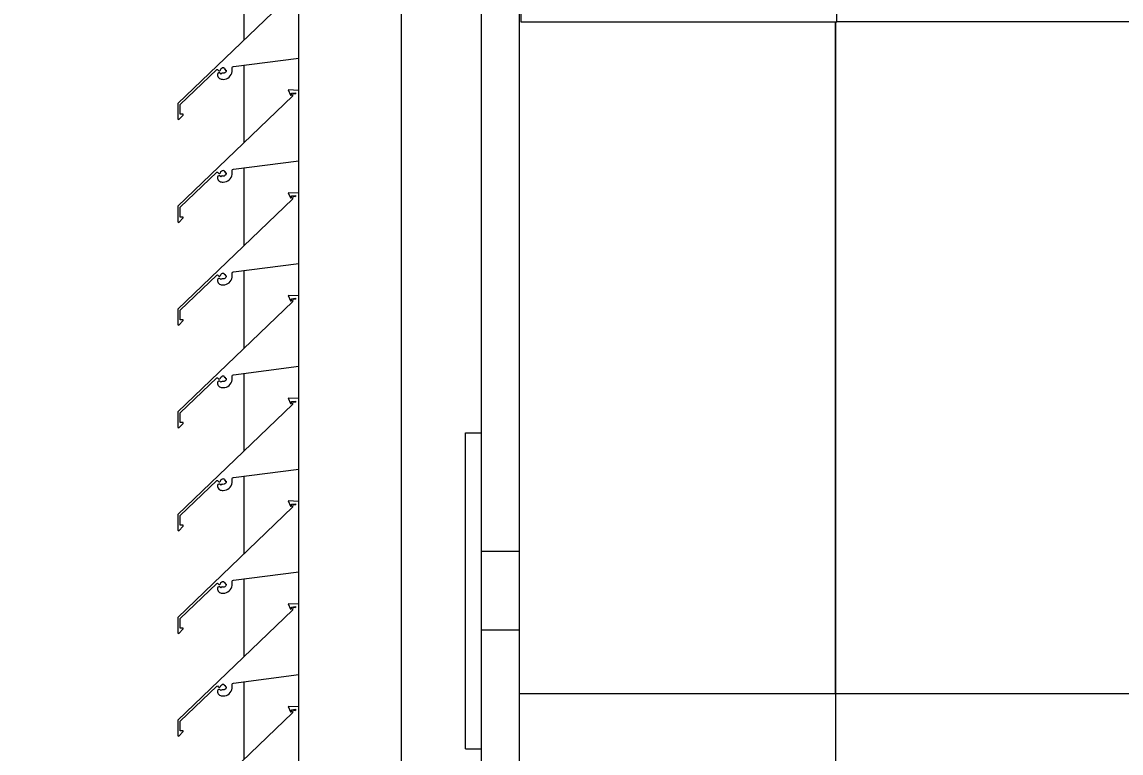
# Model space of a CAD drawing. Header units: millimetres. Extents: x -220592 to 404889, y -217665 to 38245.
# Drawn here: x -985.16 to -978.21, y -1162.37 to -1157.74 of the extents above; entities that cross this region are included whole.
import ezdxf

# ---------------------------------------------------------------- set-up
doc = ezdxf.new("R2010")
doc.units = ezdxf.units.MM
doc.linetypes.add('XKITLINE00', pattern=[0])
doc.layers.add('000 - 0_HIDE_OBJ_FRAMING_DEF_SUB_1', color=7, linetype='Continuous')
doc.layers.add('S-DIM', color=7, linetype='Continuous')
doc.layers.add('Part', color=7, linetype='Continuous', lineweight=0)
doc.styles.add('FAMELINE_FOR_CKST', font='arial.ttf')
doc.dimstyles.new('FAMELINE-CKST_E-E', dxfattribs={"dimtxt": 0.3, "dimasz": 0.15, "dimexe": 0.1, "dimexo": 0.1, "dimgap": 0.05, "dimtad": 1, "dimzin": 0, "dimdsep": 46, "dimtxsty": 'FAMELINE_FOR_CKST', "dimblk": 'OBLIQUE', "dimblk1": 'OBLIQUE', "dimblk2": 'OBLIQUE', "dimsah": 1, "dimcen": 0.1, "dimdle": 0.1, "dimclrd": 7, "dimclre": 7, "dimclrt": 7, "dimadec": 0, "dimazin": 0, "dimtfac": 1, "dimtix": 1, "dimtmove": 2, "dimatfit": 3, "dimfxl": 1, "dimtolj": 1, "dimtzin": 0, "dimlwd": -1, "dimlwe": -1, "dimarcsym": 0})

# ---------------------------------------------------------------- blocks, each defined once
blk = doc.blocks.new('*A13473')
at = {"layer": '000 - 0_HIDE_OBJ_FRAMING_DEF_SUB_1', "color": 7, "linetype": 'XKITLINE00', "lineweight": 0}
for p, q in [((-170.903349, 242.190805), (-170.903349, 247.090805)), ((-170.903349, 247.090805), (-166.903349, 247.090805))]:
    blk.add_line(p, q, dxfattribs=at)
blk = doc.blocks.new('*A13517')
at = {"layer": '000 - 0_HIDE_OBJ_FRAMING_DEF_SUB_1', "color": 7, "linetype": 'XKITLINE00', "lineweight": 0}
for p, q in [((-168.894627, 253.338409), (-170.894627, 253.338409)), ((-170.894627, 253.338409), (-170.894627, 251.338409)), ((-168.894627, 251.338409), (-168.894627, 253.338409)), ((-170.894627, 251.338409), (-168.894627, 251.338409))]:
    blk.add_line(p, q, dxfattribs=at)
blk = doc.blocks.new('*A14629')
at = {"layer": '000 - 0_HIDE_OBJ_FRAMING_DEF_SUB_1', "color": 7, "linetype": 'XKITLINE00', "lineweight": 0}
for p, q in [((-170.903349, 247.090805), (-170.903349, 273.890764)), ((-168.903349, 247.090805), (-168.903349, 251.338409)), ((-170.903349, 247.090805), (-168.903349, 247.090805))]:
    blk.add_line(p, q, dxfattribs=at)
blk = doc.blocks.new('*A14634')
at = {"layer": '000 - 0_HIDE_OBJ_FRAMING_DEF_SUB_1', "color": 7, "linetype": 'XKITLINE00', "lineweight": 0}
for p, q in [((-171.243364, 246.740764), (-171.243364, 248.740764)), ((-171.243364, 248.740764), (-171.143364, 248.740764)), ((-171.143364, 246.740764), (-171.143364, 248.740764)), ((-171.243364, 246.740764), (-171.143364, 246.740764))]:
    blk.add_line(p, q, dxfattribs=at)
blk = doc.blocks.new('*A14635')
at = {"layer": '000 - 0_HIDE_OBJ_FRAMING_DEF_SUB_1', "color": 7, "linetype": 'XKITLINE00', "lineweight": 0}
for p, q in [((-171.143364, 247.990764), (-170.903349, 247.990764)), ((-171.143364, 247.490764), (-171.143364, 247.990764)), ((-170.903349, 247.490764), (-171.143364, 247.490764))]:
    blk.add_line(p, q, dxfattribs=at)
blk = doc.blocks.new('*A14684')
at = {"layer": 'Part', "color": 7, "linetype": 'XKITLINE00', "lineweight": 0}
for p, q in [((-171.143349, 242.538471), (-171.143349, 257.240764)), ((-172.643349, 251.225844), (-172.643349, 251.716276)), ((-172.643349, 250.575844), (-172.643349, 251.066276)), ((-172.643349, 249.925844), (-172.643349, 250.416276)), ((-172.643349, 249.275844), (-172.643349, 249.766276)), ((-172.643349, 248.625844), (-172.643349, 249.116276)), ((-172.643349, 247.975844), (-172.643349, 248.466276)), ((-172.643349, 247.325844), (-172.643349, 247.816276)), ((-172.643349, 246.675844), (-172.643349, 247.166276))]:
    blk.add_line(p, q, dxfattribs=at)
blk = doc.blocks.new('*A14702')
at = {"layer": '000 - 0_HIDE_OBJ_FRAMING_DEF_SUB_1', "color": 7, "linetype": 'XKITLINE00', "lineweight": 0}
for p, q in [((-168.903349, 251.338477), (-168.903349, 245.188505)), ((-145.092907, 251.338477), (-168.894627, 251.338477))]:
    blk.add_line(p, q, dxfattribs=at)
blk = doc.blocks.new('*A14717')
at = {"layer": 'Part', "color": 7, "linetype": 'XKITLINE00', "lineweight": 0}
for p, q in [((-172.338255, 251.518789), (-173.063377, 250.822543)), ((-172.298462, 251.556123), (-172.366148, 251.558745)), ((-172.366148, 251.558745), (-172.350613, 251.525258)), ((-172.350613, 251.525258), (-172.34549, 251.52567)), ((-172.34549, 251.52567), (-172.345361, 251.537861)), ((-172.345361, 251.537861), (-172.320378, 251.541001)), ((-172.335358, 251.537332), (-172.338255, 251.518789)), ((-172.335358, 251.537332), (-172.318342, 251.534428)), ((-172.320378, 251.541001), (-172.318342, 251.534428)), ((-172.298455, 251.110453), (-172.298462, 251.556123)), ((-172.712461, 251.057423), (-172.298455, 251.110453)), ((-173.048341, 250.816176), (-172.817326, 251.037579)), ((-172.817326, 251.037579), (-172.812166, 251.038671)), ((-172.812166, 251.038671), (-172.808512, 251.034044)), ((-172.808512, 251.034044), (-172.804048, 251.03019)), ((-172.804048, 251.03019), (-172.798154, 251.030396)), ((-172.798154, 251.030396), (-172.793971, 251.034553)), ((-172.793971, 251.034553), (-172.790857, 251.042126)), ((-172.790857, 251.042126), (-172.78619, 251.046913)), ((-172.78619, 251.046913), (-172.780114, 251.049703)), ((-172.780114, 251.049703), (-172.773442, 251.050125)), ((-172.773442, 251.050125), (-172.77112, 251.042735)), ((-172.77112, 251.042735), (-172.763955, 251.041791)), ((-172.763955, 251.041791), (-172.765124, 251.034731)), ((-172.765124, 251.034731), (-172.757418, 251.033625)), ((-172.757988, 251.027141), (-172.76079, 251.021267)), ((-172.757418, 251.033625), (-172.757988, 251.027141)), ((-172.720912, 251.045159), (-172.720672, 251.050681)), ((-172.719426, 251.035025), (-172.720912, 251.045159)), ((-172.720672, 251.050681), (-172.717536, 251.055233)), ((-172.719801, 251.024789), (-172.719426, 251.035025)), ((-172.717536, 251.055233), (-172.712461, 251.057423)), ((-172.810019, 251.012761), (-172.812659, 251.007287)), ((-172.812659, 251.007287), (-172.812163, 250.999517)), ((-172.812163, 250.999517), (-172.810428, 250.994021)), ((-172.810428, 250.994021), (-172.807674, 250.988958)), ((-172.804875, 251.015998), (-172.810019, 251.012761)), ((-172.807674, 250.988958), (-172.804002, 250.984515)), ((-172.798797, 251.01601), (-172.804875, 251.015998)), ((-172.804002, 250.984515), (-172.799549, 250.980857)), ((-172.799549, 250.980857), (-172.794479, 250.978117)), ((-172.793641, 251.012792), (-172.798797, 251.01601)), ((-172.794479, 250.978117), (-172.788978, 250.976398)), ((-172.790699, 251.00732), (-172.793641, 251.012792)), ((-172.788669, 251.012301), (-172.790699, 251.00732)), ((-172.788978, 250.976398), (-172.78325, 250.975762)), ((-172.783858, 251.014708), (-172.788669, 251.012301)), ((-172.77794, 251.013803), (-172.783858, 251.014708)), ((-172.78325, 250.975762), (-172.776451, 250.975664)), ((-172.77144, 251.014147), (-172.77794, 251.013803)), ((-172.776451, 250.975664), (-172.766238, 250.976449)), ((-172.765472, 251.016745), (-172.77144, 251.014147)), ((-172.766238, 250.976449), (-172.756337, 250.979072)), ((-172.76079, 251.021267), (-172.765472, 251.016745)), ((-172.756337, 250.979072), (-172.747074, 250.983445)), ((-172.747074, 250.983445), (-172.738758, 250.989423)), ((-172.738758, 250.989423), (-172.731662, 250.99681)), ((-172.731662, 250.99681), (-172.726022, 251.00536)), ((-172.726022, 251.00536), (-172.722024, 251.01479)), ((-172.722024, 251.01479), (-172.719801, 251.024789)), ((-173.063377, 250.822543), (-173.062824, 250.723392)), ((-173.058143, 250.720923), (-173.029494, 250.749812)), ((-173.047999, 250.75483), (-173.048341, 250.816176)), ((-173.030579, 250.754733), (-173.047999, 250.75483)), ((-173.029494, 250.749812), (-173.030579, 250.754733)), ((-173.062824, 250.723392), (-173.058143, 250.720923))]:
    blk.add_line(p, q, dxfattribs=at)
blk = doc.blocks.new('*A14718')
at = {"layer": 'Part', "color": 7, "linetype": 'XKITLINE00', "lineweight": 0}
for p, q in [((-172.298462, 250.906123), (-172.366148, 250.908745)), ((-172.366148, 250.908745), (-172.350613, 250.875258)), ((-172.34549, 250.87567), (-172.345361, 250.887861)), ((-172.345361, 250.887861), (-172.320378, 250.891001)), ((-172.335358, 250.887332), (-172.338255, 250.868789)), ((-172.335358, 250.887332), (-172.318342, 250.884428)), ((-172.320378, 250.891001), (-172.318342, 250.884428)), ((-172.298455, 250.460453), (-172.298462, 250.906123)), ((-172.338255, 250.868789), (-173.063377, 250.172543)), ((-172.350613, 250.875258), (-172.34549, 250.87567)), ((-172.720912, 250.395159), (-172.720672, 250.400681)), ((-172.720672, 250.400681), (-172.717536, 250.405233)), ((-172.717536, 250.405233), (-172.712461, 250.407423)), ((-172.712461, 250.407423), (-172.298455, 250.460453)), ((-173.048341, 250.166176), (-172.817326, 250.387579)), ((-172.817326, 250.387579), (-172.812166, 250.388671)), ((-172.810019, 250.362761), (-172.812659, 250.357287)), ((-172.812659, 250.357287), (-172.812163, 250.349517)), ((-172.812166, 250.388671), (-172.808512, 250.384044)), ((-172.812163, 250.349517), (-172.810428, 250.344021)), ((-172.810428, 250.344021), (-172.807674, 250.338958)), ((-172.804875, 250.365998), (-172.810019, 250.362761)), ((-172.808512, 250.384044), (-172.804048, 250.38019)), ((-172.807674, 250.338958), (-172.804002, 250.334515)), ((-172.798797, 250.36601), (-172.804875, 250.365998)), ((-172.804048, 250.38019), (-172.798154, 250.380396)), ((-172.804002, 250.334515), (-172.799549, 250.330857)), ((-172.799549, 250.330857), (-172.794479, 250.328117)), ((-172.793641, 250.362792), (-172.798797, 250.36601)), ((-172.798154, 250.380396), (-172.793971, 250.384553)), ((-172.793971, 250.384553), (-172.790857, 250.392126)), ((-172.790699, 250.35732), (-172.793641, 250.362792)), ((-172.790857, 250.392126), (-172.78619, 250.396913)), ((-172.788669, 250.362301), (-172.790699, 250.35732)), ((-172.783858, 250.364708), (-172.788669, 250.362301)), ((-172.78619, 250.396913), (-172.780114, 250.399703)), ((-172.77794, 250.363803), (-172.783858, 250.364708)), ((-172.780114, 250.399703), (-172.773442, 250.400125)), ((-172.77144, 250.364147), (-172.77794, 250.363803)), ((-172.773442, 250.400125), (-172.77112, 250.392735)), ((-172.765472, 250.366745), (-172.77144, 250.364147)), ((-172.77112, 250.392735), (-172.763955, 250.391791)), ((-172.76079, 250.371267), (-172.765472, 250.366745)), ((-172.763955, 250.391791), (-172.765124, 250.384731)), ((-172.765124, 250.384731), (-172.757418, 250.383625)), ((-172.757988, 250.377141), (-172.76079, 250.371267)), ((-172.757418, 250.383625), (-172.757988, 250.377141)), ((-172.756337, 250.329072), (-172.747074, 250.333445)), ((-172.747074, 250.333445), (-172.738758, 250.339423)), ((-172.738758, 250.339423), (-172.731662, 250.34681)), ((-172.731662, 250.34681), (-172.726022, 250.35536)), ((-172.726022, 250.35536), (-172.722024, 250.36479)), ((-172.722024, 250.36479), (-172.719801, 250.374789)), ((-172.719426, 250.385025), (-172.720912, 250.395159)), ((-172.719801, 250.374789), (-172.719426, 250.385025)), ((-172.794479, 250.328117), (-172.788978, 250.326398)), ((-172.788978, 250.326398), (-172.78325, 250.325762)), ((-172.78325, 250.325762), (-172.776451, 250.325664)), ((-172.776451, 250.325664), (-172.766238, 250.326449)), ((-172.766238, 250.326449), (-172.756337, 250.329072)), ((-173.063377, 250.172543), (-173.062824, 250.073392)), ((-173.047999, 250.10483), (-173.048341, 250.166176)), ((-173.062824, 250.073392), (-173.058143, 250.070923)), ((-173.058143, 250.070923), (-173.029494, 250.099812)), ((-173.030579, 250.104733), (-173.047999, 250.10483)), ((-173.029494, 250.099812), (-173.030579, 250.104733))]:
    blk.add_line(p, q, dxfattribs=at)
blk = doc.blocks.new('*A14719')
at = {"layer": 'Part', "color": 7, "linetype": 'XKITLINE00', "lineweight": 0}
for p, q in [((-172.338255, 250.218789), (-173.063377, 249.522543)), ((-172.298462, 250.256123), (-172.366148, 250.258745)), ((-172.366148, 250.258745), (-172.350613, 250.225258)), ((-172.350613, 250.225258), (-172.34549, 250.22567)), ((-172.34549, 250.22567), (-172.345361, 250.237861)), ((-172.345361, 250.237861), (-172.320378, 250.241001)), ((-172.335358, 250.237332), (-172.338255, 250.218789)), ((-172.335358, 250.237332), (-172.318342, 250.234428)), ((-172.320378, 250.241001), (-172.318342, 250.234428)), ((-172.298455, 249.810453), (-172.298462, 250.256123)), ((-172.712461, 249.757423), (-172.298455, 249.810453)), ((-173.048341, 249.516176), (-172.817326, 249.737579)), ((-172.817326, 249.737579), (-172.812166, 249.738671)), ((-172.810019, 249.712761), (-172.812659, 249.707287)), ((-172.812659, 249.707287), (-172.812163, 249.699517)), ((-172.812166, 249.738671), (-172.808512, 249.734044)), ((-172.804875, 249.715998), (-172.810019, 249.712761)), ((-172.808512, 249.734044), (-172.804048, 249.73019)), ((-172.798797, 249.71601), (-172.804875, 249.715998)), ((-172.804048, 249.73019), (-172.798154, 249.730396)), ((-172.793641, 249.712792), (-172.798797, 249.71601)), ((-172.798154, 249.730396), (-172.793971, 249.734553)), ((-172.793971, 249.734553), (-172.790857, 249.742126)), ((-172.790699, 249.70732), (-172.793641, 249.712792)), ((-172.790857, 249.742126), (-172.78619, 249.746913)), ((-172.788669, 249.712301), (-172.790699, 249.70732)), ((-172.783858, 249.714708), (-172.788669, 249.712301)), ((-172.78619, 249.746913), (-172.780114, 249.749703)), ((-172.77794, 249.713803), (-172.783858, 249.714708)), ((-172.780114, 249.749703), (-172.773442, 249.750125)), ((-172.77144, 249.714147), (-172.77794, 249.713803)), ((-172.773442, 249.750125), (-172.77112, 249.742735)), ((-172.765472, 249.716745), (-172.77144, 249.714147)), ((-172.77112, 249.742735), (-172.763955, 249.741791)), ((-172.76079, 249.721267), (-172.765472, 249.716745)), ((-172.763955, 249.741791), (-172.765124, 249.734731)), ((-172.765124, 249.734731), (-172.757418, 249.733625)), ((-172.757988, 249.727141), (-172.76079, 249.721267)), ((-172.757418, 249.733625), (-172.757988, 249.727141)), ((-172.731662, 249.69681), (-172.726022, 249.70536)), ((-172.726022, 249.70536), (-172.722024, 249.71479)), ((-172.722024, 249.71479), (-172.719801, 249.724789)), ((-172.720912, 249.745159), (-172.720672, 249.750681)), ((-172.719426, 249.735025), (-172.720912, 249.745159)), ((-172.720672, 249.750681), (-172.717536, 249.755233)), ((-172.719801, 249.724789), (-172.719426, 249.735025)), ((-172.717536, 249.755233), (-172.712461, 249.757423)), ((-172.812163, 249.699517), (-172.810428, 249.694021)), ((-172.810428, 249.694021), (-172.807674, 249.688958)), ((-172.807674, 249.688958), (-172.804002, 249.684515)), ((-172.804002, 249.684515), (-172.799549, 249.680857)), ((-172.799549, 249.680857), (-172.794479, 249.678117)), ((-172.794479, 249.678117), (-172.788978, 249.676398)), ((-172.788978, 249.676398), (-172.78325, 249.675762)), ((-172.78325, 249.675762), (-172.776451, 249.675664)), ((-172.776451, 249.675664), (-172.766238, 249.676449)), ((-172.766238, 249.676449), (-172.756337, 249.679072)), ((-172.756337, 249.679072), (-172.747074, 249.683445)), ((-172.747074, 249.683445), (-172.738758, 249.689423)), ((-172.738758, 249.689423), (-172.731662, 249.69681)), ((-173.063377, 249.522543), (-173.062824, 249.423392)), ((-173.047999, 249.45483), (-173.048341, 249.516176)), ((-173.058143, 249.420923), (-173.029494, 249.449812)), ((-173.030579, 249.454733), (-173.047999, 249.45483)), ((-173.029494, 249.449812), (-173.030579, 249.454733)), ((-173.062824, 249.423392), (-173.058143, 249.420923))]:
    blk.add_line(p, q, dxfattribs=at)
blk = doc.blocks.new('*A14720')
at = {"layer": 'Part', "color": 7, "linetype": 'XKITLINE00', "lineweight": 0}
for p, q in [((-172.338255, 249.568789), (-173.063377, 248.872543)), ((-172.298462, 249.606123), (-172.366148, 249.608745)), ((-172.366148, 249.608745), (-172.350613, 249.575258)), ((-172.350613, 249.575258), (-172.34549, 249.57567)), ((-172.34549, 249.57567), (-172.345361, 249.587861)), ((-172.345361, 249.587861), (-172.320378, 249.591001)), ((-172.335358, 249.587332), (-172.338255, 249.568789)), ((-172.335358, 249.587332), (-172.318342, 249.584428)), ((-172.320378, 249.591001), (-172.318342, 249.584428)), ((-172.298455, 249.160453), (-172.298462, 249.606123)), ((-172.712461, 249.107423), (-172.298455, 249.160453)), ((-173.048341, 248.866176), (-172.817326, 249.087579)), ((-172.817326, 249.087579), (-172.812166, 249.088671)), ((-172.812166, 249.088671), (-172.808512, 249.084044)), ((-172.808512, 249.084044), (-172.804048, 249.08019)), ((-172.804048, 249.08019), (-172.798154, 249.080396)), ((-172.798154, 249.080396), (-172.793971, 249.084553)), ((-172.793971, 249.084553), (-172.790857, 249.092126)), ((-172.790857, 249.092126), (-172.78619, 249.096913)), ((-172.78619, 249.096913), (-172.780114, 249.099703)), ((-172.780114, 249.099703), (-172.773442, 249.100125)), ((-172.773442, 249.100125), (-172.77112, 249.092735)), ((-172.77112, 249.092735), (-172.763955, 249.091791)), ((-172.763955, 249.091791), (-172.765124, 249.084731)), ((-172.765124, 249.084731), (-172.757418, 249.083625)), ((-172.757418, 249.083625), (-172.757988, 249.077141)), ((-172.720912, 249.095159), (-172.720672, 249.100681)), ((-172.719426, 249.085025), (-172.720912, 249.095159)), ((-172.720672, 249.100681), (-172.717536, 249.105233)), ((-172.719801, 249.074789), (-172.719426, 249.085025)), ((-172.717536, 249.105233), (-172.712461, 249.107423)), ((-172.810019, 249.062761), (-172.812659, 249.057287)), ((-172.812659, 249.057287), (-172.812163, 249.049517)), ((-172.812163, 249.049517), (-172.810428, 249.044021)), ((-172.810428, 249.044021), (-172.807674, 249.038958)), ((-172.804875, 249.065998), (-172.810019, 249.062761)), ((-172.807674, 249.038958), (-172.804002, 249.034515)), ((-172.798797, 249.06601), (-172.804875, 249.065998)), ((-172.804002, 249.034515), (-172.799549, 249.030857)), ((-172.799549, 249.030857), (-172.794479, 249.028117)), ((-172.793641, 249.062792), (-172.798797, 249.06601)), ((-172.794479, 249.028117), (-172.788978, 249.026398)), ((-172.790699, 249.05732), (-172.793641, 249.062792)), ((-172.788669, 249.062301), (-172.790699, 249.05732)), ((-172.788978, 249.026398), (-172.78325, 249.025762)), ((-172.783858, 249.064708), (-172.788669, 249.062301)), ((-172.77794, 249.063803), (-172.783858, 249.064708)), ((-172.78325, 249.025762), (-172.776451, 249.025664)), ((-172.77144, 249.064147), (-172.77794, 249.063803)), ((-172.776451, 249.025664), (-172.766238, 249.026449)), ((-172.765472, 249.066745), (-172.77144, 249.064147)), ((-172.766238, 249.026449), (-172.756337, 249.029072)), ((-172.76079, 249.071267), (-172.765472, 249.066745)), ((-172.757988, 249.077141), (-172.76079, 249.071267)), ((-172.756337, 249.029072), (-172.747074, 249.033445)), ((-172.747074, 249.033445), (-172.738758, 249.039423)), ((-172.738758, 249.039423), (-172.731662, 249.04681)), ((-172.731662, 249.04681), (-172.726022, 249.05536)), ((-172.726022, 249.05536), (-172.722024, 249.06479)), ((-172.722024, 249.06479), (-172.719801, 249.074789)), ((-173.063377, 248.872543), (-173.062824, 248.773392)), ((-173.047999, 248.80483), (-173.048341, 248.866176)), ((-173.030579, 248.804733), (-173.047999, 248.80483)), ((-173.029494, 248.799812), (-173.030579, 248.804733)), ((-173.062824, 248.773392), (-173.058143, 248.770923)), ((-173.058143, 248.770923), (-173.029494, 248.799812))]:
    blk.add_line(p, q, dxfattribs=at)
blk = doc.blocks.new('*A14721')
at = {"layer": 'Part', "color": 7, "linetype": 'XKITLINE00', "lineweight": 0}
for p, q in [((-172.298462, 248.956123), (-172.366148, 248.958745)), ((-172.366148, 248.958745), (-172.350613, 248.925258)), ((-172.345361, 248.937861), (-172.320378, 248.941001)), ((-172.320378, 248.941001), (-172.318342, 248.934428)), ((-172.298455, 248.510453), (-172.298462, 248.956123)), ((-172.338255, 248.918789), (-173.063377, 248.222543)), ((-172.350613, 248.925258), (-172.34549, 248.92567)), ((-172.34549, 248.92567), (-172.345361, 248.937861)), ((-172.335358, 248.937332), (-172.338255, 248.918789)), ((-172.335358, 248.937332), (-172.318342, 248.934428)), ((-172.720672, 248.450681), (-172.717536, 248.455233)), ((-172.717536, 248.455233), (-172.712461, 248.457423)), ((-172.712461, 248.457423), (-172.298455, 248.510453)), ((-173.048341, 248.216176), (-172.817326, 248.437579)), ((-172.817326, 248.437579), (-172.812166, 248.438671)), ((-172.810019, 248.412761), (-172.812659, 248.407287)), ((-172.812659, 248.407287), (-172.812163, 248.399517)), ((-172.812166, 248.438671), (-172.808512, 248.434044)), ((-172.812163, 248.399517), (-172.810428, 248.394021)), ((-172.810428, 248.394021), (-172.807674, 248.388958)), ((-172.804875, 248.415998), (-172.810019, 248.412761)), ((-172.808512, 248.434044), (-172.804048, 248.43019)), ((-172.807674, 248.388958), (-172.804002, 248.384515)), ((-172.798797, 248.41601), (-172.804875, 248.415998)), ((-172.804048, 248.43019), (-172.798154, 248.430396)), ((-172.804002, 248.384515), (-172.799549, 248.380857)), ((-172.793641, 248.412792), (-172.798797, 248.41601)), ((-172.798154, 248.430396), (-172.793971, 248.434553)), ((-172.793971, 248.434553), (-172.790857, 248.442126)), ((-172.790699, 248.40732), (-172.793641, 248.412792)), ((-172.790857, 248.442126), (-172.78619, 248.446913)), ((-172.788669, 248.412301), (-172.790699, 248.40732)), ((-172.783858, 248.414708), (-172.788669, 248.412301)), ((-172.78619, 248.446913), (-172.780114, 248.449703)), ((-172.77794, 248.413803), (-172.783858, 248.414708)), ((-172.780114, 248.449703), (-172.773442, 248.450125)), ((-172.77144, 248.414147), (-172.77794, 248.413803)), ((-172.773442, 248.450125), (-172.77112, 248.442735)), ((-172.765472, 248.416745), (-172.77144, 248.414147)), ((-172.77112, 248.442735), (-172.763955, 248.441791)), ((-172.76079, 248.421267), (-172.765472, 248.416745)), ((-172.763955, 248.441791), (-172.765124, 248.434731)), ((-172.765124, 248.434731), (-172.757418, 248.433625)), ((-172.757988, 248.427141), (-172.76079, 248.421267)), ((-172.757418, 248.433625), (-172.757988, 248.427141)), ((-172.747074, 248.383445), (-172.738758, 248.389423)), ((-172.738758, 248.389423), (-172.731662, 248.39681)), ((-172.731662, 248.39681), (-172.726022, 248.40536)), ((-172.726022, 248.40536), (-172.722024, 248.41479)), ((-172.722024, 248.41479), (-172.719801, 248.424789)), ((-172.720912, 248.445159), (-172.720672, 248.450681)), ((-172.719426, 248.435025), (-172.720912, 248.445159)), ((-172.719801, 248.424789), (-172.719426, 248.435025)), ((-172.799549, 248.380857), (-172.794479, 248.378117)), ((-172.794479, 248.378117), (-172.788978, 248.376398)), ((-172.788978, 248.376398), (-172.78325, 248.375762)), ((-172.78325, 248.375762), (-172.776451, 248.375664)), ((-172.776451, 248.375664), (-172.766238, 248.376449)), ((-172.766238, 248.376449), (-172.756337, 248.379072)), ((-172.756337, 248.379072), (-172.747074, 248.383445)), ((-173.063377, 248.222543), (-173.062824, 248.123392)), ((-173.047999, 248.15483), (-173.048341, 248.216176)), ((-173.062824, 248.123392), (-173.058143, 248.120923)), ((-173.058143, 248.120923), (-173.029494, 248.149812)), ((-173.030579, 248.154733), (-173.047999, 248.15483)), ((-173.029494, 248.149812), (-173.030579, 248.154733))]:
    blk.add_line(p, q, dxfattribs=at)
blk = doc.blocks.new('*A14722')
at = {"layer": 'Part', "color": 7, "linetype": 'XKITLINE00', "lineweight": 0}
for p, q in [((-172.338255, 248.268789), (-173.063377, 247.572543)), ((-172.298462, 248.306123), (-172.366148, 248.308745)), ((-172.366148, 248.308745), (-172.350613, 248.275258)), ((-172.350613, 248.275258), (-172.34549, 248.27567)), ((-172.34549, 248.27567), (-172.345361, 248.287861)), ((-172.345361, 248.287861), (-172.320378, 248.291001)), ((-172.335358, 248.287332), (-172.338255, 248.268789)), ((-172.335358, 248.287332), (-172.318342, 248.284428)), ((-172.320378, 248.291001), (-172.318342, 248.284428)), ((-172.298455, 247.860453), (-172.298462, 248.306123)), ((-172.712461, 247.807423), (-172.298455, 247.860453)), ((-173.048341, 247.566176), (-172.817326, 247.787579)), ((-172.817326, 247.787579), (-172.812166, 247.788671)), ((-172.810019, 247.762761), (-172.812659, 247.757287)), ((-172.812166, 247.788671), (-172.808512, 247.784044)), ((-172.804875, 247.765998), (-172.810019, 247.762761)), ((-172.808512, 247.784044), (-172.804048, 247.78019)), ((-172.798797, 247.76601), (-172.804875, 247.765998)), ((-172.804048, 247.78019), (-172.798154, 247.780396)), ((-172.793641, 247.762792), (-172.798797, 247.76601)), ((-172.798154, 247.780396), (-172.793971, 247.784553)), ((-172.793971, 247.784553), (-172.790857, 247.792126)), ((-172.790699, 247.75732), (-172.793641, 247.762792)), ((-172.790857, 247.792126), (-172.78619, 247.796913)), ((-172.788669, 247.762301), (-172.790699, 247.75732)), ((-172.783858, 247.764708), (-172.788669, 247.762301)), ((-172.78619, 247.796913), (-172.780114, 247.799703)), ((-172.77794, 247.763803), (-172.783858, 247.764708)), ((-172.780114, 247.799703), (-172.773442, 247.800125)), ((-172.77144, 247.764147), (-172.77794, 247.763803)), ((-172.773442, 247.800125), (-172.77112, 247.792735)), ((-172.765472, 247.766745), (-172.77144, 247.764147)), ((-172.77112, 247.792735), (-172.763955, 247.791791)), ((-172.76079, 247.771267), (-172.765472, 247.766745)), ((-172.763955, 247.791791), (-172.765124, 247.784731)), ((-172.765124, 247.784731), (-172.757418, 247.783625)), ((-172.757988, 247.777141), (-172.76079, 247.771267)), ((-172.757418, 247.783625), (-172.757988, 247.777141)), ((-172.726022, 247.75536), (-172.722024, 247.76479)), ((-172.722024, 247.76479), (-172.719801, 247.774789)), ((-172.720912, 247.795159), (-172.720672, 247.800681)), ((-172.719426, 247.785025), (-172.720912, 247.795159)), ((-172.720672, 247.800681), (-172.717536, 247.805233)), ((-172.719801, 247.774789), (-172.719426, 247.785025)), ((-172.717536, 247.805233), (-172.712461, 247.807423)), ((-172.812659, 247.757287), (-172.812163, 247.749517)), ((-172.812163, 247.749517), (-172.810428, 247.744021)), ((-172.810428, 247.744021), (-172.807674, 247.738958)), ((-172.807674, 247.738958), (-172.804002, 247.734515)), ((-172.804002, 247.734515), (-172.799549, 247.730857)), ((-172.799549, 247.730857), (-172.794479, 247.728117)), ((-172.794479, 247.728117), (-172.788978, 247.726398)), ((-172.788978, 247.726398), (-172.78325, 247.725762)), ((-172.78325, 247.725762), (-172.776451, 247.725664)), ((-172.776451, 247.725664), (-172.766238, 247.726449)), ((-172.766238, 247.726449), (-172.756337, 247.729072)), ((-172.756337, 247.729072), (-172.747074, 247.733445)), ((-172.747074, 247.733445), (-172.738758, 247.739423)), ((-172.738758, 247.739423), (-172.731662, 247.74681)), ((-172.731662, 247.74681), (-172.726022, 247.75536)), ((-173.063377, 247.572543), (-173.062824, 247.473392)), ((-173.047999, 247.50483), (-173.048341, 247.566176)), ((-173.058143, 247.470923), (-173.029494, 247.499812)), ((-173.030579, 247.504733), (-173.047999, 247.50483)), ((-173.029494, 247.499812), (-173.030579, 247.504733)), ((-173.062824, 247.473392), (-173.058143, 247.470923))]:
    blk.add_line(p, q, dxfattribs=at)
blk = doc.blocks.new('*A14723')
at = {"layer": 'Part', "color": 7, "linetype": 'XKITLINE00', "lineweight": 0}
for p, q in [((-172.298462, 247.656123), (-172.366148, 247.658745)), ((-172.366148, 247.658745), (-172.350613, 247.625258)), ((-172.350613, 247.625258), (-172.34549, 247.62567)), ((-172.34549, 247.62567), (-172.345361, 247.637861)), ((-172.345361, 247.637861), (-172.320378, 247.641001)), ((-172.335358, 247.637332), (-172.338255, 247.618789)), ((-172.335358, 247.637332), (-172.318342, 247.634428)), ((-172.320378, 247.641001), (-172.318342, 247.634428)), ((-172.298455, 247.210453), (-172.298462, 247.656123)), ((-172.338255, 247.618789), (-173.063377, 246.922543)), ((-172.712461, 247.157423), (-172.298455, 247.210453)), ((-173.048341, 246.916176), (-172.817326, 247.137579)), ((-172.817326, 247.137579), (-172.812166, 247.138671)), ((-172.812166, 247.138671), (-172.808512, 247.134044)), ((-172.808512, 247.134044), (-172.804048, 247.13019)), ((-172.798154, 247.130396), (-172.793971, 247.134553)), ((-172.793971, 247.134553), (-172.790857, 247.142126)), ((-172.790857, 247.142126), (-172.78619, 247.146913)), ((-172.78619, 247.146913), (-172.780114, 247.149703)), ((-172.780114, 247.149703), (-172.773442, 247.150125)), ((-172.773442, 247.150125), (-172.77112, 247.142735)), ((-172.77112, 247.142735), (-172.763955, 247.141791)), ((-172.763955, 247.141791), (-172.765124, 247.134731)), ((-172.765124, 247.134731), (-172.757418, 247.133625)), ((-172.757418, 247.133625), (-172.757988, 247.127141)), ((-172.720912, 247.145159), (-172.720672, 247.150681)), ((-172.719426, 247.135025), (-172.720912, 247.145159)), ((-172.720672, 247.150681), (-172.717536, 247.155233)), ((-172.719801, 247.124789), (-172.719426, 247.135025)), ((-172.717536, 247.155233), (-172.712461, 247.157423)), ((-172.810019, 247.112761), (-172.812659, 247.107287)), ((-172.812659, 247.107287), (-172.812163, 247.099517)), ((-172.812163, 247.099517), (-172.810428, 247.094021)), ((-172.810428, 247.094021), (-172.807674, 247.088958)), ((-172.804875, 247.115998), (-172.810019, 247.112761)), ((-172.807674, 247.088958), (-172.804002, 247.084515)), ((-172.798797, 247.11601), (-172.804875, 247.115998)), ((-172.804048, 247.13019), (-172.798154, 247.130396)), ((-172.804002, 247.084515), (-172.799549, 247.080857)), ((-172.799549, 247.080857), (-172.794479, 247.078117)), ((-172.793641, 247.112792), (-172.798797, 247.11601)), ((-172.794479, 247.078117), (-172.788978, 247.076398)), ((-172.790699, 247.10732), (-172.793641, 247.112792)), ((-172.788669, 247.112301), (-172.790699, 247.10732)), ((-172.788978, 247.076398), (-172.78325, 247.075762)), ((-172.783858, 247.114708), (-172.788669, 247.112301)), ((-172.77794, 247.113803), (-172.783858, 247.114708)), ((-172.78325, 247.075762), (-172.776451, 247.075664)), ((-172.77144, 247.114147), (-172.77794, 247.113803)), ((-172.776451, 247.075664), (-172.766238, 247.076449)), ((-172.765472, 247.116745), (-172.77144, 247.114147)), ((-172.766238, 247.076449), (-172.756337, 247.079072)), ((-172.76079, 247.121267), (-172.765472, 247.116745)), ((-172.757988, 247.127141), (-172.76079, 247.121267)), ((-172.756337, 247.079072), (-172.747074, 247.083445)), ((-172.747074, 247.083445), (-172.738758, 247.089423)), ((-172.738758, 247.089423), (-172.731662, 247.09681)), ((-172.731662, 247.09681), (-172.726022, 247.10536)), ((-172.726022, 247.10536), (-172.722024, 247.11479)), ((-172.722024, 247.11479), (-172.719801, 247.124789)), ((-173.063377, 246.922543), (-173.062824, 246.823392)), ((-173.047999, 246.85483), (-173.048341, 246.916176)), ((-173.062824, 246.823392), (-173.058143, 246.820923)), ((-173.058143, 246.820923), (-173.029494, 246.849812)), ((-173.030579, 246.854733), (-173.047999, 246.85483)), ((-173.029494, 246.849812), (-173.030579, 246.854733))]:
    blk.add_line(p, q, dxfattribs=at)
blk = doc.blocks.new('*A14724')
at = {"layer": 'Part', "color": 7, "linetype": 'XKITLINE00', "lineweight": 0}
for p, q in [((-172.298462, 247.006123), (-172.366148, 247.008745)), ((-172.366148, 247.008745), (-172.350613, 246.975258)), ((-172.298455, 246.560453), (-172.298462, 247.006123)), ((-172.338255, 246.968789), (-173.063377, 246.272543)), ((-172.350613, 246.975258), (-172.34549, 246.97567)), ((-172.34549, 246.97567), (-172.345361, 246.987861)), ((-172.345361, 246.987861), (-172.320378, 246.991001)), ((-172.335358, 246.987332), (-172.338255, 246.968789)), ((-172.335358, 246.987332), (-172.318342, 246.984428)), ((-172.320378, 246.991001), (-172.318342, 246.984428)), ((-172.717536, 246.505233), (-172.712461, 246.507423)), ((-172.712461, 246.507423), (-172.298455, 246.560453)), ((-173.048341, 246.266176), (-172.817326, 246.487579)), ((-172.817326, 246.487579), (-172.812166, 246.488671)), ((-172.810019, 246.462761), (-172.812659, 246.457287)), ((-172.812659, 246.457287), (-172.812163, 246.449517)), ((-172.812166, 246.488671), (-172.808512, 246.484044)), ((-172.812163, 246.449517), (-172.810428, 246.444021)), ((-172.810428, 246.444021), (-172.807674, 246.438958)), ((-172.804875, 246.465998), (-172.810019, 246.462761)), ((-172.808512, 246.484044), (-172.804048, 246.48019)), ((-172.807674, 246.438958), (-172.804002, 246.434515)), ((-172.798797, 246.46601), (-172.804875, 246.465998)), ((-172.804048, 246.48019), (-172.798154, 246.480396)), ((-172.793641, 246.462792), (-172.798797, 246.46601)), ((-172.798154, 246.480396), (-172.793971, 246.484553)), ((-172.793971, 246.484553), (-172.790857, 246.492126)), ((-172.790699, 246.45732), (-172.793641, 246.462792)), ((-172.790857, 246.492126), (-172.78619, 246.496913)), ((-172.788669, 246.462301), (-172.790699, 246.45732)), ((-172.783858, 246.464708), (-172.788669, 246.462301)), ((-172.78619, 246.496913), (-172.780114, 246.499703)), ((-172.77794, 246.463803), (-172.783858, 246.464708)), ((-172.780114, 246.499703), (-172.773442, 246.500125)), ((-172.77144, 246.464147), (-172.77794, 246.463803)), ((-172.773442, 246.500125), (-172.77112, 246.492735)), ((-172.765472, 246.466745), (-172.77144, 246.464147)), ((-172.77112, 246.492735), (-172.763955, 246.491791)), ((-172.76079, 246.471267), (-172.765472, 246.466745)), ((-172.763955, 246.491791), (-172.765124, 246.484731)), ((-172.765124, 246.484731), (-172.757418, 246.483625)), ((-172.757988, 246.477141), (-172.76079, 246.471267)), ((-172.757418, 246.483625), (-172.757988, 246.477141)), ((-172.747074, 246.433445), (-172.738758, 246.439423)), ((-172.738758, 246.439423), (-172.731662, 246.44681)), ((-172.731662, 246.44681), (-172.726022, 246.45536)), ((-172.726022, 246.45536), (-172.722024, 246.46479)), ((-172.722024, 246.46479), (-172.719801, 246.474789)), ((-172.720912, 246.495159), (-172.720672, 246.500681)), ((-172.719426, 246.485025), (-172.720912, 246.495159)), ((-172.720672, 246.500681), (-172.717536, 246.505233)), ((-172.719801, 246.474789), (-172.719426, 246.485025)), ((-172.804002, 246.434515), (-172.799549, 246.430857)), ((-172.799549, 246.430857), (-172.794479, 246.428117)), ((-172.794479, 246.428117), (-172.788978, 246.426398)), ((-172.788978, 246.426398), (-172.78325, 246.425762)), ((-172.78325, 246.425762), (-172.776451, 246.425664)), ((-172.776451, 246.425664), (-172.766238, 246.426449)), ((-172.766238, 246.426449), (-172.756337, 246.429072)), ((-172.756337, 246.429072), (-172.747074, 246.433445)), ((-173.063377, 246.272543), (-173.062824, 246.173392)), ((-173.047999, 246.20483), (-173.048341, 246.266176)), ((-173.062824, 246.173392), (-173.058143, 246.170923)), ((-173.058143, 246.170923), (-173.029494, 246.199812)), ((-173.030579, 246.204733), (-173.047999, 246.20483)), ((-173.029494, 246.199812), (-173.030579, 246.204733))]:
    blk.add_line(p, q, dxfattribs=at)
blk = doc.blocks.new('*A14730')
at = {"layer": 'Part', "color": 7, "linetype": 'XKITLINE00', "lineweight": 0}
for p, q in [((-171.648652, 244.556249), (-171.648652, 256.456135)), ((-172.298652, 250.906131), (-172.298652, 251.110427)), ((-172.298652, 250.256131), (-172.298652, 250.460427)), ((-172.298652, 249.606131), (-172.298652, 249.810427)), ((-172.298652, 248.956131), (-172.298652, 249.160427)), ((-172.298652, 248.306131), (-172.298652, 248.510427)), ((-172.298652, 247.656131), (-172.298652, 247.860427)), ((-172.298652, 247.006131), (-172.298652, 247.210427))]:
    blk.add_line(p, q, dxfattribs=at)
blk = doc.blocks.new('_Oblique')
at = {"color": 7, "linetype": 'ByBlock', "lineweight": -2}
blk.add_line((-0.5, -0.5), (0.5, 0.5), dxfattribs=at)
blk = doc.blocks.new('*D22170')
at = {"layer": 'Defpoints', "color": 7, "transparency": 16777216}
for p in [(-1003.1612, -1151.7413), (-983.3984, -1151.7413), (-983.7523, -1165.424)]:
    blk.add_point(p, dxfattribs=at)
at = {"layer": 'S-DIM', "color": 7, "transparency": 16777216}
for p, q in [((-1003.1612, -1166.424), (-1003.1612, -1150.7413)), ((-984.3984, -1151.7413), (-1004.1612, -1151.7413)), ((-984.7523, -1165.424), (-1004.1612, -1165.424))]:
    blk.add_line(p, q, dxfattribs=at)
at = {"layer": 'S-DIM', "color": 7, "transparency": 16777216, "xscale": 1.5, "yscale": 1.5, "zscale": 1.5}
for p, rotation in [((-1003.1612, -1151.7413), 90), ((-1003.1612, -1165.424), 270)]:
    blk.add_blockref('_Oblique', p, dxfattribs=dict(at, rotation=rotation))
at = {"layer": 'S-DIM', "color": 7, "transparency": 16777216, "insert": (-1005.1939, -1158.5826), "char_height": 3, "attachment_point": 5, "rotation": 90, "style": 'FAMELINE_FOR_CKST'}
blk.add_mtext('\\A1;13.68', dxfattribs=at)

msp = doc.modelspace()

# ---------------------------------------------------------------- block references
at = {"color": 7, "lineweight": 0}
for name in ['*A14629', '*A14684', '*A14730', '*A13517', '*A14717', '*A14702', '*A14718', '*A14719', '*A14720', '*A14721', '*A14634', '*A14722', '*A14635', '*A14723', '*A13473', '*A14724']:
    msp.add_blockref(name, (-811.109, -1409.08), dxfattribs=at)

# ---------------------------------------------------------------- dimensions: what is measured, and where the dimension line sits
at = {"layer": 'S-DIM', "color": 7}
dim = msp.add_linear_dim(base=(-1003.1612, -1151.7413), p1=(-983.7523, -1165.424), p2=(-983.3984, -1151.7413), angle=90, dimstyle='FAMELINE-CKST_E-E', override={"dimscale": 10, "dimclrd": 7, "dimclre": 7, "dimclrt": 7}, dxfattribs=at)
dim.commit()
dim.dimension.update_dxf_attribs({"geometry": '*D22170', "text_midpoint": (-1005.1939, -1158.5826)})

doc.saveas('drawing.dxf')
